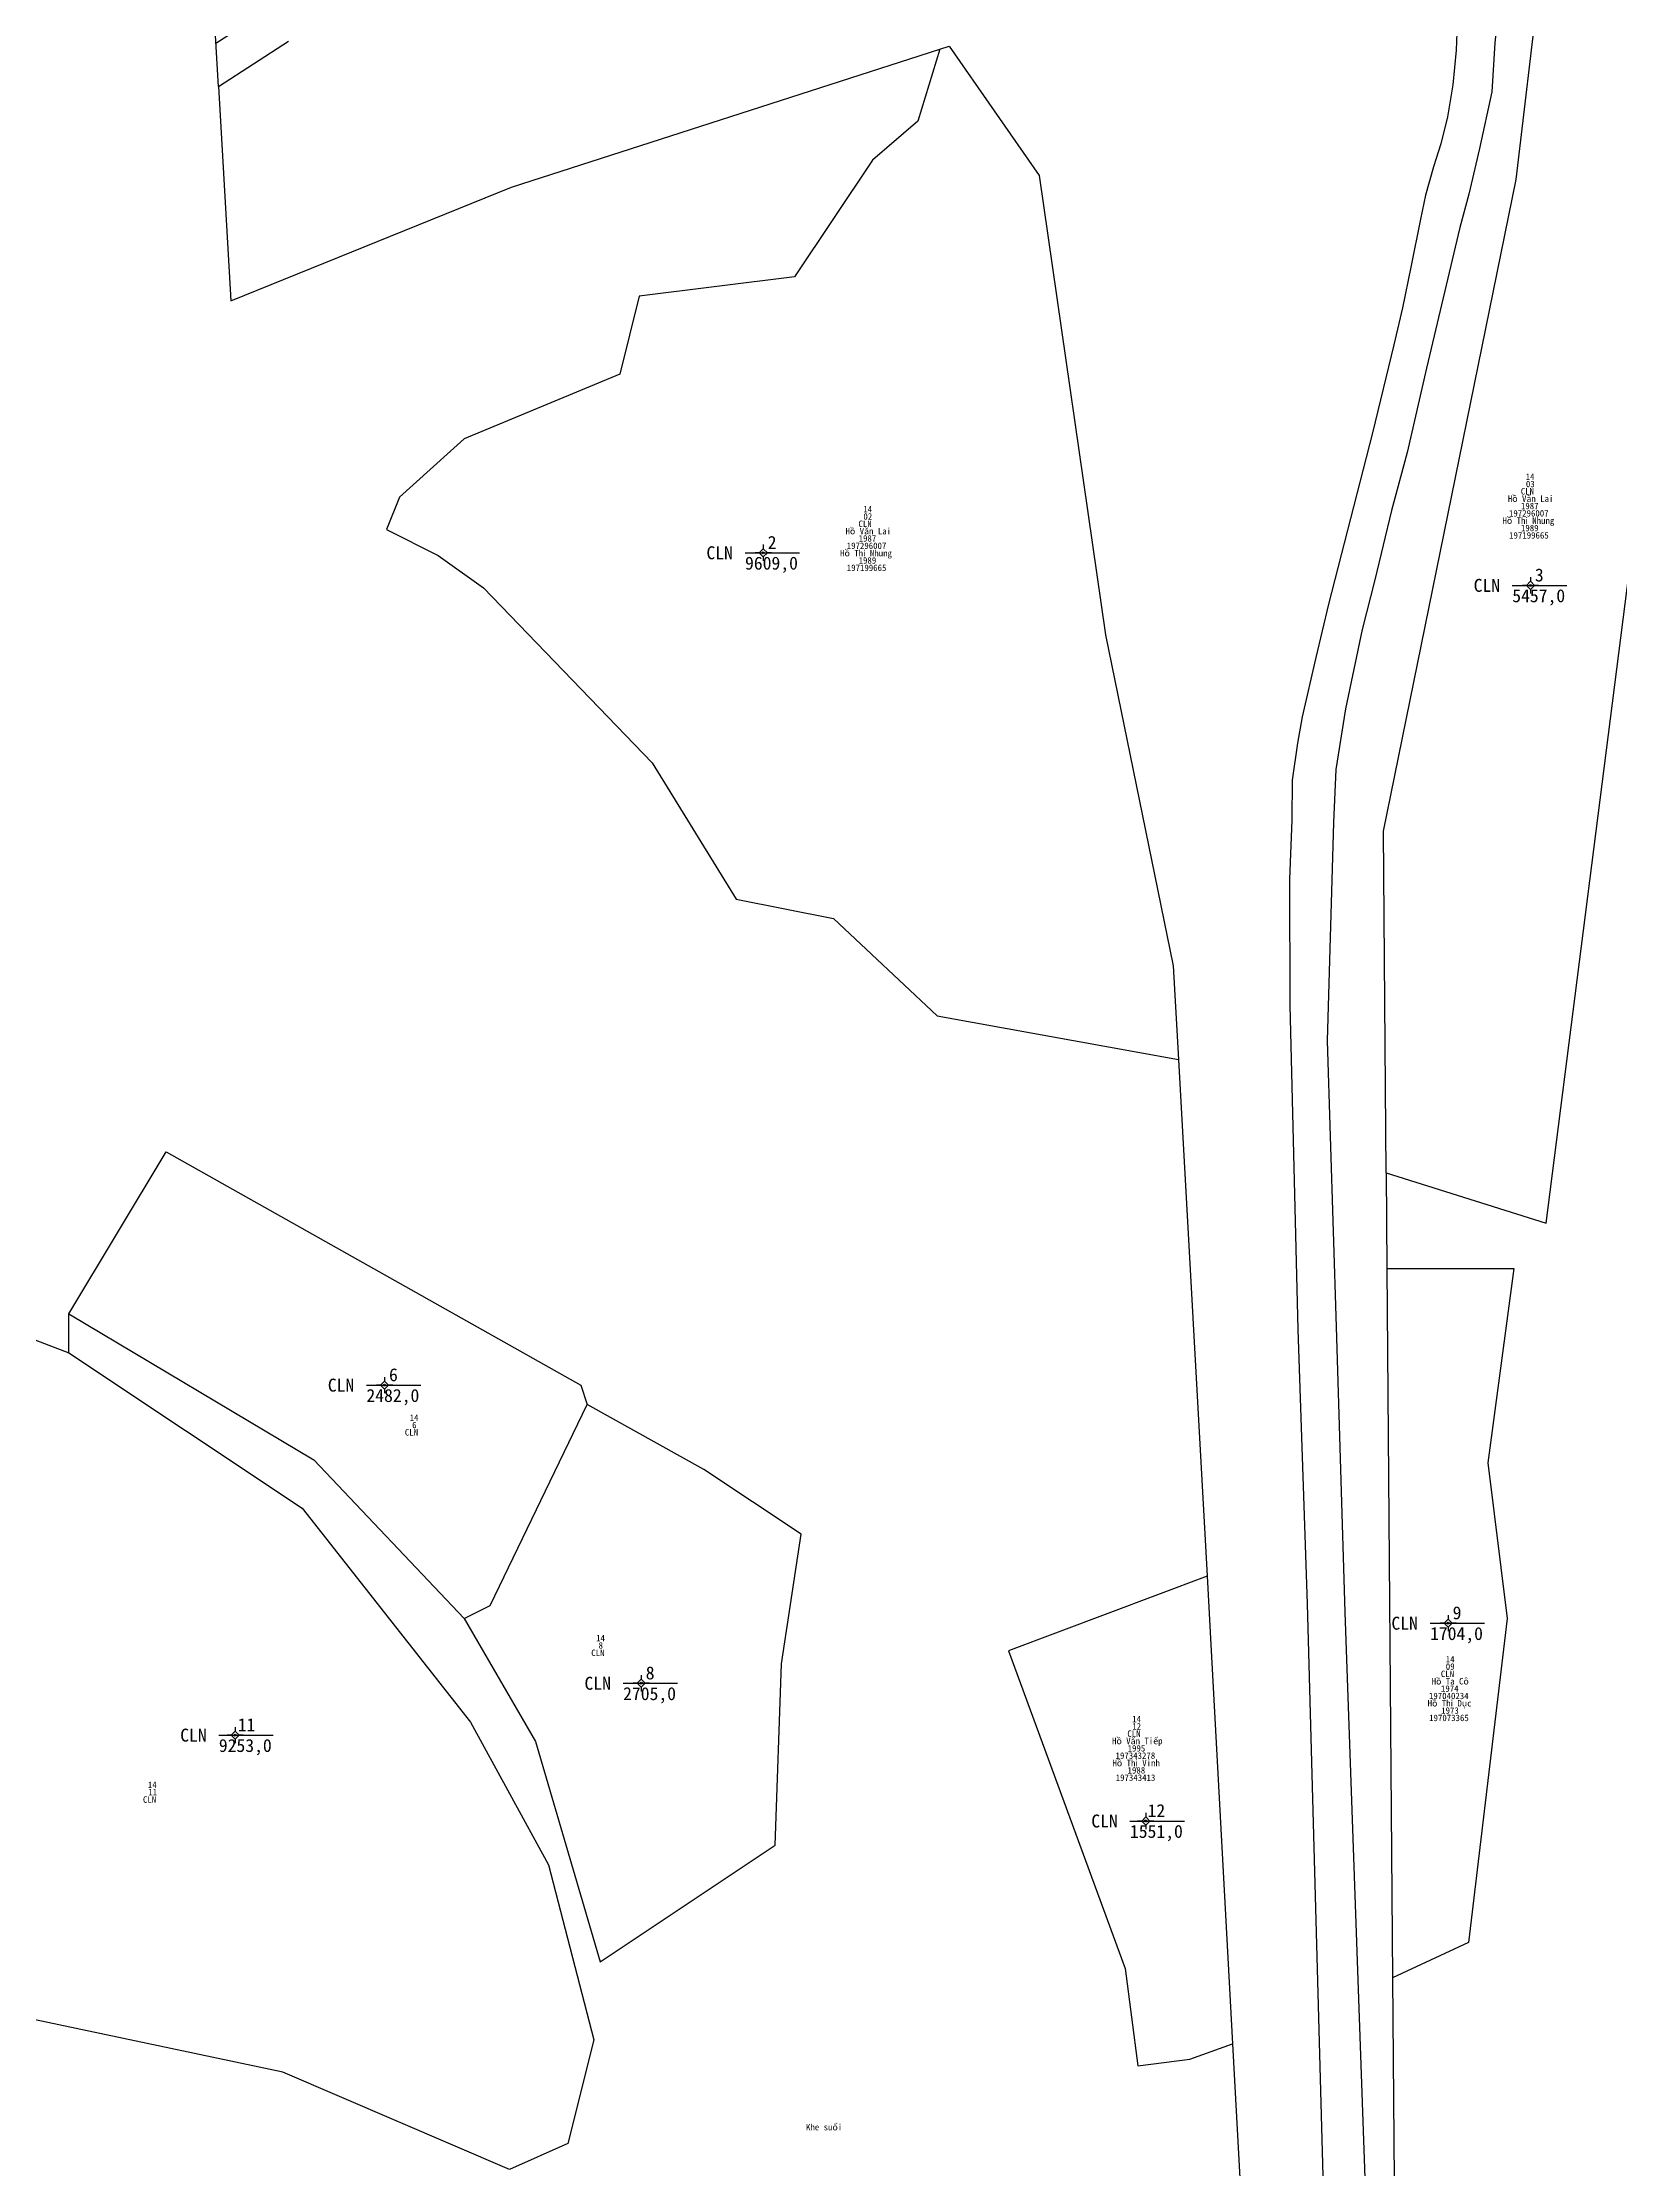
# Model space of a CAD drawing. Extents: x 552725 to 554329, y 1840125 to 1841713.
# Drawn here: x 553093.9 to 553337.5, y 1840874 to 1841202.1 of the extents above; entities that cross this region are included whole.
import ezdxf

# ---------------------------------------------------------------- set-up
doc = ezdxf.new("R2010")
doc.units = 0
for name, color, linetype in [('Level 10', 7, 'Continuous'), ('Level 11', 7, 'Continuous'), ('Level 13', 7, 'Continuous'), ('Level 16', 7, 'Continuous'), ('Level 17', 7, 'Continuous'), ('Level 2', 7, 'Continuous'), ('Level 22', 7, 'Continuous'), ('Level 23', 7, 'Continuous'), ('Level 4', 7, 'Continuous')]:
    doc.layers.add(name, color=color, linetype=linetype)

msp = doc.modelspace()

# ---------------------------------------------------------------- linework, layer by layer
at = {"layer": 'Level 10'}
for p, q in [((553121.07, 1841195.35), (553121.07, 1841195.35)), ((553098, 1841000), (553098, 1841006))]:
    msp.add_line(p, q, dxfattribs=at)
for points in [[(553301.31, 1841027.76), (553326, 1841020), (553351, 1841216), (553324.4, 1841216.78)], [(553232.42, 1841201.13), (553229, 1841190), (553222, 1841184), (553210, 1841166), (553186, 1841163), (553183, 1841151), (553159, 1841141), (553149, 1841132), (553147, 1841127), (553155, 1841123), (553162, 1841118), (553188, 1841091), (553201, 1841070), (553216, 1841067), (553232, 1841052), (553269.23, 1841045.23)], [(553098, 1841006), (553113, 1841031), (553177, 1840995), (553178, 1840992)], [(553301.43, 1841013), (553321, 1841013), (553317, 1840983), (553320, 1840959), (553314, 1840909), (553302.3, 1840903.54)], [(553054, 1840976.07), (553054, 1840995), (553077, 1841008), (553098, 1841000)], [(553098, 1841006), (553135.8, 1840983.45), (553159, 1840959)], [(553098, 1841000), (553134, 1840976), (553160, 1840943), (553172, 1840921), (553179, 1840894), (553175, 1840878), (553166, 1840874), (553131, 1840889), (553085.4, 1840898.63), (553089, 1840937), (553082, 1840947), (553051, 1840954), (553054, 1840964), (553054, 1840976.07)], [(553159, 1840959), (553170, 1840940), (553180, 1840906), (553207, 1840924), (553208, 1840952), (553211, 1840972), (553196, 1840982), (553178, 1840992)], [(553159, 1840959), (553163, 1840961), (553178, 1840992)], [(553273.67, 1840965.5), (553243, 1840954), (553261, 1840905), (553263, 1840890), (553271, 1840891), (553277.61, 1840893.36)]]:
    msp.add_lwpolyline(points, dxfattribs=at)
at = {"layer": 'Level 11'}
for p, q in [((553204.55, 1841123.42), (553203.92, 1841123.42)), ((553205.17, 1841124.04), (553204.55, 1841123.42)), ((553204.55, 1841123.42), (553205.17, 1841122.79)), ((553205.17, 1841124.67), (553205.17, 1841124.04)), ((553205.8, 1841123.42), (553205.17, 1841124.04)), ((553205.17, 1841122.79), (553205.8, 1841123.42)), ((553205.17, 1841122.79), (553205.17, 1841122.17)), ((553206.42, 1841123.42), (553205.8, 1841123.42)), ((553323.58, 1841119.02), (553322.95, 1841118.39)), ((553323.58, 1841119.64), (553323.58, 1841119.02)), ((553324.2, 1841118.39), (553323.58, 1841119.02)), ((553322.95, 1841118.39), (553322.33, 1841118.39)), ((553322.95, 1841118.39), (553323.58, 1841117.77)), ((553323.58, 1841117.77), (553324.2, 1841118.39)), ((553323.58, 1841117.77), (553323.58, 1841117.14)), ((553324.83, 1841118.39), (553324.2, 1841118.39)), ((553146.09, 1840995), (553145.47, 1840995)), ((553146.72, 1840995.62), (553146.09, 1840995)), ((553146.09, 1840995), (553146.72, 1840994.38)), ((553146.72, 1840996.25), (553146.72, 1840995.62)), ((553147.34, 1840995), (553146.72, 1840995.62)), ((553146.72, 1840994.38), (553147.34, 1840995)), ((553146.72, 1840994.38), (553146.72, 1840993.75)), ((553147.97, 1840995), (553147.34, 1840995)), ((553310.27, 1840958.27), (553309.64, 1840958.27)), ((553310.89, 1840958.9), (553310.27, 1840958.27)), ((553310.27, 1840958.27), (553310.89, 1840957.65)), ((553310.89, 1840959.52), (553310.89, 1840958.9)), ((553311.52, 1840958.27), (553310.89, 1840958.9)), ((553310.89, 1840957.65), (553311.52, 1840958.27)), ((553312.14, 1840958.27), (553311.52, 1840958.27)), ((553310.89, 1840957.65), (553310.89, 1840957.02)), ((553185.71, 1840949), (553185.09, 1840949)), ((553186.34, 1840949.62), (553185.71, 1840949)), ((553185.71, 1840949), (553186.34, 1840948.38)), ((553186.34, 1840950.25), (553186.34, 1840949.62)), ((553186.96, 1840949), (553186.34, 1840949.62)), ((553186.34, 1840948.38), (553186.96, 1840949)), ((553186.34, 1840948.38), (553186.34, 1840947.75)), ((553187.59, 1840949), (553186.96, 1840949)), ((553123.65, 1840941.62), (553123.03, 1840941)), ((553123.65, 1840942.25), (553123.65, 1840941.62)), ((553124.28, 1840941), (553123.65, 1840941.62)), ((553123.03, 1840941), (553122.4, 1840941)), ((553123.03, 1840941), (553123.65, 1840940.38)), ((553123.65, 1840940.38), (553124.28, 1840941)), ((553123.65, 1840940.38), (553123.65, 1840939.75)), ((553124.9, 1840941), (553124.28, 1840941)), ((553264.19, 1840929), (553264.19, 1840928.38)), ((553263.57, 1840927.75), (553262.94, 1840927.75)), ((553264.19, 1840928.38), (553263.57, 1840927.75)), ((553263.57, 1840927.75), (553264.19, 1840927.12)), ((553264.82, 1840927.75), (553264.19, 1840928.38)), ((553264.19, 1840927.12), (553264.82, 1840927.75)), ((553264.19, 1840927.12), (553264.19, 1840926.5)), ((553265.44, 1840927.75), (553264.82, 1840927.75))]:
    msp.add_line(p, q, dxfattribs=at)
for centre in [(553205.17, 1841123.42), (553323.58, 1841118.39), (553146.72, 1840995), (553310.89, 1840958.27), (553186.34, 1840949), (553123.65, 1840941), (553264.19, 1840927.75)]:
    msp.add_circle(centre, 0.15, dxfattribs=at)
at = {"layer": 'Level 13'}
for p, q in [((553202.35, 1841123.42), (553210.76, 1841123.42)), ((553320.77, 1841118.39), (553329.18, 1841118.39)), ((553143.91, 1840995), (553152.32, 1840995)), ((553308.08, 1840958.27), (553316.49, 1840958.27)), ((553183.53, 1840949), (553191.94, 1840949)), ((553121.13, 1840941), (553129.54, 1840941)), ((553261.76, 1840927.75), (553270.17, 1840927.75))]:
    msp.add_line(p, q, dxfattribs=at)
at = {"layer": 'Level 22'}
for points in [[(553120.69, 1841202.03), (553129.75, 1841207.84)], [(553312.39, 1841207.66), (553312.11, 1841200.98), (553311.58, 1841195.64), (553310.75, 1841190.66), (553309.74, 1841186.51), (553308.59, 1841182.96), (553307.4, 1841178.57), (553306.62, 1841174.87), (553305.11, 1841167.5), (553303.81, 1841161.23), (553302.47, 1841155.48), (553299.18, 1841141.93), (553292.4, 1841115.51), (553290.45, 1841107.25), (553288.35, 1841098.1), (553287.64, 1841094.06), (553286.79, 1841088.36), (553286.75, 1841082.18), (553286.4, 1841073.04), (553286.45, 1841053.6), (553287.66, 1841003.58), (553289.1, 1840961.27), (553292.75, 1840827.92)], [(553318.53, 1841206.35), (553318.07, 1841202.11), (553317.6, 1841194.55), (553315.71, 1841185.78), (553314.09, 1841178.75), (553312.69, 1841173.62), (553307.54, 1841151.88), (553304.56, 1841138.88), (553302.15, 1841129.92), (553299.55, 1841119.22), (553297.59, 1841111.57), (553295.03, 1841099.34), (553293.56, 1841089.98), (553293.16, 1841081.8), (553292.2, 1841048.12), (553293.57, 1841004), (553294.95, 1840959.97), (553298.85, 1840849.41)], [(553121.07, 1841195.35), (553131.9, 1841202.37)]]:
    msp.add_lwpolyline(points, dxfattribs=at)
at = {"layer": 'Level 23'}
for p, q in [((553269.23, 1841045.23), (553273.67, 1840965.5)), ((553301.31, 1841027.76), (553301.43, 1841013)), ((553301.43, 1841013), (553302.3, 1840903.54)), ((553277.61, 1840893.36), (553279.12, 1840865.55))]:
    msp.add_line(p, q, dxfattribs=at)
for points in [[(553121.07, 1841195.35), (553120.11, 1841211.98), (553228.92, 1841283.91), (553256.67, 1841299.11), (553275.51, 1841303.25), (553297.16, 1841295.47), (553314.09, 1841276.47), (553321.78, 1841246.3), (553324.4, 1841216.78)], [(553301.31, 1841027.76), (553300.89, 1841080.49), (553321.36, 1841181.03), (553324.91, 1841210.99), (553324.4, 1841216.78)], [(553121.07, 1841195.35), (553122.99, 1841162.31), (553166.29, 1841179.82), (553232.42, 1841201.13)], [(553232.42, 1841201.13), (553233.88, 1841201.6), (553247.77, 1841181.63), (553257.99, 1841110.77), (553268.42, 1841059.67), (553269.23, 1841045.23)], [(553273.67, 1840965.5), (553274.26, 1840954.98), (553277.61, 1840893.36)], [(553302.3, 1840903.54), (553302.8, 1840841.13), (553314.09, 1840747.47), (553320.71, 1840675.86)]]:
    msp.add_lwpolyline(points, dxfattribs=at)

# ---------------------------------------------------------------- texts
at = {"layer": 'Level 13'}
for s, p in [('2', (553205.85, 1841124.02)), ('3', (553324.26, 1841118.99)), ('6', (553147.4, 1840995.6)), ('9', (553311.57, 1840958.87)), ('8', (553187.02, 1840949.6)), ('11', (553124.04, 1840941.6)), ('12', (553264.48, 1840928.35))]:
    msp.add_text(s, height=2, dxfattribs=at).set_placement(p)
at = {"layer": 'Level 16'}
msp.add_text('Khe suối', height=1, dxfattribs=at).set_placement((553211.76, 1840880.02))
at = {"layer": 'Level 17'}
for s, p in [('14', (553322.84, 1841134.66)), ('Hồ Văn Lai', (553320.09, 1841131.27)), ('CLN', (553322.09, 1841132.4)), ('03', (553322.88, 1841133.53)), ('02', (553220.62, 1841128.52)), ('14', (553220.61, 1841129.65)), ('Hồ Thị Nhung', (553319.26, 1841127.88)), ('197296007', (553320.26, 1841129.01)), ('1987', (553322.11, 1841130.14)), ('Hồ Văn Lai', (553217.86, 1841126.26)), ('CLN', (553219.86, 1841127.39)), ('1987', (553219.88, 1841125.13)), ('197199665', (553320.28, 1841125.61)), ('1989', (553322.11, 1841126.74)), ('Hồ Thị Nhung', (553217.03, 1841122.86)), ('197296007', (553218.04, 1841124)), ('1989', (553219.88, 1841121.73)), ('197199665', (553218.05, 1841120.6)), ('CLN', (553149.84, 1840987.22)), ('14', (553150.59, 1840989.48)), ('6', (553150.97, 1840988.35)), ('14', (553179.36, 1840955.46)), ('8', (553179.74, 1840954.33)), ('CLN', (553178.61, 1840953.2)), ('09', (553310.51, 1840951.08)), ('14', (553310.5, 1840952.21)), ('Hồ Ta Cô', (553308.33, 1840948.81)), ('CLN', (553309.75, 1840949.95)), ('1974', (553309.76, 1840947.68)), ('Hồ Thị Dục', (553307.71, 1840945.42)), ('197040234', (553307.91, 1840946.55)), ('1973', (553309.8, 1840944.29)), ('CLN', (553261.36, 1840940.73)), ('14', (553262.11, 1840942.99)), ('12', (553262.12, 1840941.86)), ('197073365', (553307.94, 1840943.16)), ('Hồ Văn Tiếp', (553259, 1840939.6)), ('197343278', (553259.54, 1840937.34)), ('1995', (553261.4, 1840938.47)), ('Hồ Thị Vinh', (553259.06, 1840936.2)), ('1988', (553261.39, 1840935.07)), ('14', (553110.17, 1840932.83)), ('11', (553110.24, 1840931.7)), ('197343413', (553259.56, 1840933.94)), ('CLN', (553109.42, 1840930.56))]:
    msp.add_text(s, height=1, dxfattribs=at).set_placement(p)
at = {"layer": 'Level 2'}
for p in [(553196.39, 1841122.42), (553314.81, 1841117.39), (553137.95, 1840994), (553302.12, 1840957.27), (553177.57, 1840948), (553115.17, 1840940), (553255.8, 1840926.75)]:
    msp.add_text('CLN', height=2, dxfattribs=at).set_placement(p)
at = {"layer": 'Level 4'}
for s, p in [('9609,0', (553202.35, 1841120.82)), ('5457,0', (553320.77, 1841115.79)), ('2482,0', (553143.91, 1840992.4)), ('1704,0', (553308.08, 1840955.67)), ('2705,0', (553183.53, 1840946.4)), ('9253,0', (553121.13, 1840938.4)), ('1551,0', (553261.76, 1840925.15))]:
    msp.add_text(s, height=2, dxfattribs=at).set_placement(p)

doc.saveas('drawing.dxf')
